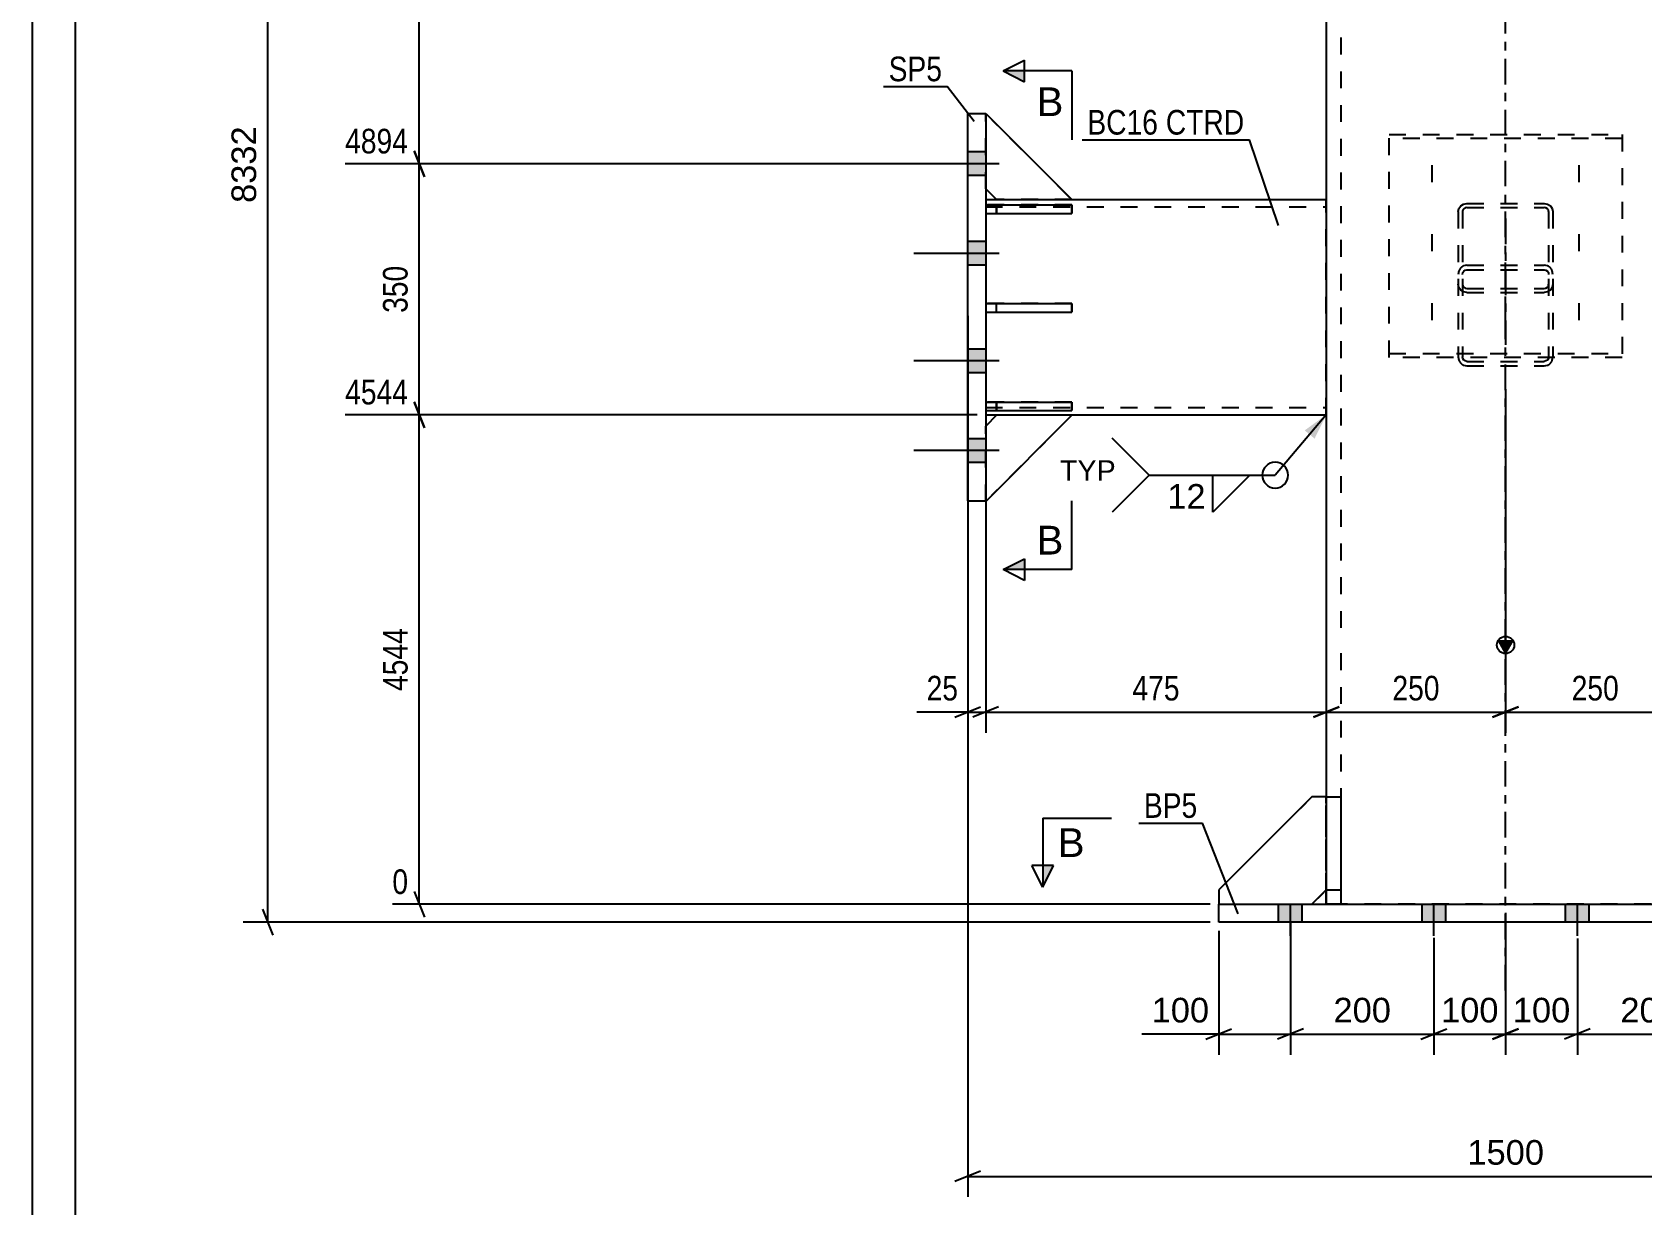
# Model space of a CAD drawing. Header units: millimetres. Extents: x -171 to 423, y -185 to 235.
# Drawn here: x -171.1 to 15.9, y -34.9 to 101.4 of the extents above; entities that cross this region are included whole.
import ezdxf

# ---------------------------------------------------------------- set-up
doc = ezdxf.new("R2010")
doc.units = ezdxf.units.MM
doc.linetypes.add('DXK_LINE_DOT2', pattern=[3.9198, 1.9599, -1.9599])
doc.linetypes.add('DXK_LINE_DOT3', pattern=[5.9187, 2.979, -0.9799, 0.9799, -0.9799])
doc.styles.add('Arial', font='ARIAL.TTF', dxfattribs={"height": 0.2})
doc.styles.add('Arial Narrow', font='ARIALN.TTF', dxfattribs={"height": 0.2})

# ---------------------------------------------------------------- blocks, each defined once
blk = doc.blocks.new('Unknown-284928297-1134')
at = {"color": 5, "linetype": 'Continuous'}
for p, q in [((-171.13, 235.18), (-171.13, -184.82)), ((-166.13, 230.18), (-166.13, -179.82))]:
    blk.add_line(p, q, dxfattribs=at)
blk = doc.blocks.new('Part-284928297-2967 - 2965')
at = {"color": 2, "linetype": 'Continuous'}
for p, q in [((-20.75, 12.5), (-20.75, 0)), ((-20.75, 12.5), (-19.08, 12.5)), ((-19.08, 12.5), (-19.08, 0)), ((-20.75, 1.67), (-19.08, 1.67)), ((-20.75, 0), (-19.08, 0))]:
    blk.add_line(p, q, dxfattribs=at)
blk = doc.blocks.new('Part-284928297-3033 - 2965')
at = {"color": 2, "linetype": 'Continuous'}
for p, q in [((-62.42, 46.89), (-62.42, 91.89)), ((-62.42, 91.89), (-60.33, 91.89)), ((-60.33, 91.89), (-60.33, 81.29)), ((-60.33, 80.29), (-60.33, 69.83)), ((-60.33, 68.83), (-60.33, 58.37)), ((-60.33, 57.37), (-60.33, 46.89)), ((-62.42, 46.89), (-60.33, 46.89))]:
    blk.add_line(p, q, dxfattribs=at)
at = {"color": 7, "linetype": 'DXK_LINE_DOT2'}
for p, q in [((-60.33, 81.29), (-60.33, 80.29)), ((-60.33, 69.83), (-60.33, 68.83)), ((-60.33, 58.37), (-60.33, 57.37))]:
    blk.add_line(p, q, dxfattribs=at)
blk = doc.blocks.new('Part-284928297-2969 - 2965')
at = {"color": 2, "linetype": 'Continuous'}
for p, q in [((-22.42, 12.5), (-33.25, 1.67)), ((-20.75, 12.5), (-22.42, 12.5)), ((-33.25, 1.67), (-33.25, 0)), ((-22.42, 0), (-20.75, 1.67))]:
    blk.add_line(p, q, dxfattribs=at)
at = {"color": 7, "linetype": 'DXK_LINE_DOT2'}
for p, q in [((-20.75, 12.5), (-20.75, 1.67)), ((-33.25, 0), (-22.42, 0))]:
    blk.add_line(p, q, dxfattribs=at)
blk = doc.blocks.new('Part-284928297-2974 - 2965')
at = {"color": 2, "linetype": 'Continuous'}
for p, q in [((-33.25, -2.08), (-33.25, 0)), ((-33.25, 0), (33.42, 0)), ((33.42, 0), (33.42, -2.08)), ((33.42, -2.08), (-33.25, -2.08))]:
    blk.add_line(p, q, dxfattribs=at)
blk = doc.blocks.new('Part-284928297-2979 - 2965')
at = {"linetype": 'Continuous'}
blk.add_hatch(color=2, dxfattribs=at).paths.add_polyline_path([(0.08, 29.23), (-0.72, 30.63), (0.88, 30.63)])
at = {"color": 7, "linetype": 'DXK_LINE_DOT3'}
for p, q in [((0.08, 109.56), (0.08, 167.47)), ((0.08, 30.17), (0.08, 108.56)), ((0.08, -10), (0.08, 29.17))]:
    blk.add_line(p, q, dxfattribs=at)
at = {"color": 2, "linetype": 'Continuous'}
for p, q in [((-20.75, 157.47), (-20.75, 109.56)), ((-20.75, 157.47), (-20.33, 157.47)), ((19.1, 157.47), (-18.94, 157.47)), ((20.92, 157.47), (20.5, 157.47)), ((20.92, 157.47), (20.92, 109.56)), ((-20.75, 108.56), (-20.75, 30.17)), ((20.92, 108.56), (20.92, 30.17)), ((0.08, 29.23), (-0.72, 30.63)), ((-0.72, 30.63), (0.88, 30.63)), ((0.88, 30.63), (0.08, 29.23)), ((-20.75, 29.17), (-20.75, 12.5)), ((20.92, 29.17), (20.92, 12.5))]:
    blk.add_line(p, q, dxfattribs=at)
at = {"color": 7, "linetype": 'DXK_LINE_DOT2'}
for p, q in [((-18.96, 157.47), (-20.33, 157.47)), ((-18.94, 157.47), (-19.77, 157.47)), ((-19.08, 157.47), (-19.08, 109.56)), ((-18.96, 157.47), (-18.94, 157.47)), ((20.5, 157.47), (18.76, 157.47)), ((19.25, 157.47), (19.25, 109.56)), ((-19.08, 108.56), (-19.08, 30.17)), ((19.25, 108.56), (19.25, 30.17)), ((-19.08, 29.17), (-19.08, 0)), ((19.25, 29.17), (19.25, 0)), ((-20.75, 12.5), (-20.75, 0)), ((20.92, 12.5), (20.92, 0)), ((20.92, 0), (-20.75, 0))]:
    blk.add_line(p, q, dxfattribs=at)
at = {"color": 2, "linetype": 'Continuous'}
blk.add_circle((0.08, 30.13), 1, dxfattribs=at)
blk = doc.blocks.new('Bolt-284928297-2982 - 2965')
at = {"linetype": 'Continuous'}
for points in [[(-62.42, 87.43), (-62.42, 84.68), (-60.33, 84.68), (-60.33, 87.43)], [(-62.42, 87.43), (-62.42, 84.68), (-60.33, 84.68), (-60.33, 87.43)], [(-62.42, 87.43), (-62.42, 84.68), (-60.33, 84.68), (-60.33, 87.43)], [(-62.42, 77.01), (-62.42, 74.26), (-60.33, 74.26), (-60.33, 77.01)], [(-62.42, 77.01), (-62.42, 74.26), (-60.33, 74.26), (-60.33, 77.01)], [(-62.42, 64.51), (-62.42, 61.76), (-60.33, 61.76), (-60.33, 64.51)], [(-62.42, 64.51), (-62.42, 61.76), (-60.33, 61.76), (-60.33, 64.51)], [(-62.42, 54.1), (-62.42, 51.35), (-60.33, 51.35), (-60.33, 54.1)], [(-62.42, 54.1), (-62.42, 51.35), (-60.33, 51.35), (-60.33, 54.1)], [(-62.42, 54.1), (-62.42, 51.35), (-60.33, 51.35), (-60.33, 54.1)]]:
    blk.add_hatch(color=1, dxfattribs=at).paths.add_polyline_path(points)
at = {"color": 1, "linetype": 'Continuous'}
for p, q in [((-58.75, 86.06), (-68.67, 86.06)), ((-58.75, 86.06), (-68.67, 86.06)), ((-58.75, 86.06), (-68.67, 86.06)), ((-60.33, 87.43), (-62.42, 87.43)), ((-60.33, 87.43), (-62.42, 87.43)), ((-60.33, 87.43), (-62.42, 87.43)), ((-60.33, 84.68), (-62.42, 84.68)), ((-60.33, 84.68), (-62.42, 84.68)), ((-60.33, 84.68), (-62.42, 84.68)), ((-60.33, 77.01), (-62.42, 77.01)), ((-60.33, 77.01), (-62.42, 77.01)), ((-58.75, 75.64), (-68.67, 75.64)), ((-58.75, 75.64), (-68.67, 75.64)), ((-60.33, 74.26), (-62.42, 74.26)), ((-60.33, 74.26), (-62.42, 74.26)), ((-60.33, 64.51), (-62.42, 64.51)), ((-60.33, 64.51), (-62.42, 64.51)), ((-58.75, 63.14), (-68.67, 63.14)), ((-58.75, 63.14), (-68.67, 63.14)), ((-60.33, 61.76), (-62.42, 61.76)), ((-60.33, 61.76), (-62.42, 61.76)), ((-58.75, 52.72), (-68.67, 52.72)), ((-58.75, 52.72), (-68.67, 52.72)), ((-58.75, 52.72), (-68.67, 52.72)), ((-60.33, 54.1), (-62.42, 54.1)), ((-60.33, 54.1), (-62.42, 54.1)), ((-60.33, 54.1), (-62.42, 54.1)), ((-60.33, 51.35), (-62.42, 51.35)), ((-60.33, 51.35), (-62.42, 51.35)), ((-60.33, 51.35), (-62.42, 51.35))]:
    blk.add_line(p, q, dxfattribs=at)
blk = doc.blocks.new('Bolt-284928297-2985 - 2965')
at = {"color": 1, "linetype": 'DXK_LINE_DOT2'}
for p, q in [((-8.46, 83.94), (-8.46, 86.3)), ((0.08, 83.94), (0.08, 86.3)), ((8.63, 83.94), (8.63, 86.3)), ((-8.46, 75.91), (-8.46, 78.28)), ((8.63, 75.91), (8.63, 78.28)), ((-8.46, 67.89), (-8.46, 70.25)), ((0.08, 67.89), (0.08, 70.25)), ((8.63, 67.89), (8.63, 70.25))]:
    blk.add_line(p, q, dxfattribs=at)
blk = doc.blocks.new('Bolt-284928297-2986 - 2965')
at = {"linetype": 'Continuous'}
for points in [[(-23.54, 0), (-26.29, 0), (-26.29, -2.08), (-23.54, -2.08)], [(-23.54, 0), (-26.29, 0), (-26.29, -2.08), (-23.54, -2.08)], [(-23.54, 0), (-26.29, 0), (-26.29, -2.08), (-23.54, -2.08)], [(-23.54, 0), (-26.29, 0), (-26.29, -2.08), (-23.54, -2.08)], [(-6.87, 0), (-9.62, 0), (-9.62, -2.08), (-6.87, -2.08)], [(-6.87, 0), (-9.62, 0), (-9.62, -2.08), (-6.87, -2.08)], [(9.79, 0), (7.04, 0), (7.04, -2.08), (9.79, -2.08)], [(9.79, 0), (7.04, 0), (7.04, -2.08), (9.79, -2.08)], [(26.46, 0), (23.71, 0), (23.71, -2.08), (26.46, -2.08)], [(26.46, 0), (23.71, 0), (23.71, -2.08), (26.46, -2.08)], [(26.46, 0), (23.71, 0), (23.71, -2.08), (26.46, -2.08)], [(26.46, 0), (23.71, 0), (23.71, -2.08), (26.46, -2.08)]]:
    blk.add_hatch(color=1, dxfattribs=at).paths.add_polyline_path(points)
at = {"color": 1, "linetype": 'Continuous'}
for p, q in [((-26.29, -2.08), (-26.29, 0)), ((-26.29, -2.08), (-26.29, 0)), ((-26.29, -2.08), (-26.29, 0)), ((-26.29, -2.08), (-26.29, 0)), ((-24.92, -3.67), (-24.92, 0)), ((-24.92, -3.67), (-24.92, 0)), ((-24.92, -3.67), (-24.92, 0)), ((-24.92, -3.67), (-24.92, 0)), ((-23.54, -2.08), (-23.54, 0)), ((-23.54, -2.08), (-23.54, 0)), ((-23.54, -2.08), (-23.54, 0)), ((-23.54, -2.08), (-23.54, 0)), ((-9.62, -2.08), (-9.62, 0)), ((-9.62, -2.08), (-9.62, 0)), ((-8.25, -3.67), (-8.25, 0)), ((-8.25, -3.67), (-8.25, 0)), ((-6.87, -2.08), (-6.87, 0)), ((-6.87, -2.08), (-6.87, 0)), ((7.04, -2.08), (7.04, 0)), ((7.04, -2.08), (7.04, 0)), ((8.42, -3.67), (8.42, 0)), ((8.42, -3.67), (8.42, 0)), ((9.79, -2.08), (9.79, 0)), ((9.79, -2.08), (9.79, 0)), ((23.71, -2.08), (23.71, 0)), ((23.71, -2.08), (23.71, 0)), ((23.71, -2.08), (23.71, 0)), ((23.71, -2.08), (23.71, 0)), ((25.08, -3.67), (25.08, 0)), ((25.08, -3.67), (25.08, 0)), ((25.08, -3.67), (25.08, 0)), ((25.08, -3.67), (25.08, 0)), ((26.46, -2.08), (26.46, 0)), ((26.46, -2.08), (26.46, 0)), ((26.46, -2.08), (26.46, 0)), ((26.46, -2.08), (26.46, 0))]:
    blk.add_line(p, q, dxfattribs=at)
blk = doc.blocks.new('Part-284928297-2998 - 2965')
at = {"color": 7, "linetype": 'DXK_LINE_DOT2'}
for p, q in [((-22.42, 12.5), (-33.25, 1.67)), ((-20.75, 12.5), (-22.42, 12.5)), ((-20.75, 1.67), (-20.75, 12.5)), ((-33.25, 1.67), (-33.25, 0)), ((-22.42, 0), (-20.75, 1.67)), ((-33.25, 0), (-22.42, 0))]:
    blk.add_line(p, q, dxfattribs=at)
blk = doc.blocks.new('Part-284928297-2999 - 2965')
at = {"color": 7, "linetype": 'DXK_LINE_DOT2'}
for p, q in [((-20.75, 0), (-20.75, 12.5)), ((-20.75, 12.5), (-19.08, 12.5)), ((-19.08, 12.5), (-19.08, 0)), ((-20.75, 1.67), (-19.08, 1.67)), ((-19.08, 0), (-20.75, 0))]:
    blk.add_line(p, q, dxfattribs=at)
blk = doc.blocks.new('Part-284928297-3006 - 2965')
at = {"color": 7, "linetype": 'DXK_LINE_DOT2'}
for p, q in [((-13.46, 63.56), (-13.46, 89.46)), ((-13.46, 89.46), (13.63, 89.46)), ((13.63, 89.01), (-13.46, 89.01)), ((13.63, 89.46), (13.63, 63.56)), ((-13.46, 64.01), (13.63, 64.01)), ((13.63, 63.56), (-13.46, 63.56))]:
    blk.add_line(p, q, dxfattribs=at)
blk = doc.blocks.new('Part-284928297-3008 - 2965')
at = {"color": 7, "linetype": 'DXK_LINE_DOT2'}
for p, q in [((-5.42, 80.51), (-5.34, 80.87)), ((-5.42, 80.51), (-5.42, 63.63)), ((-5.34, 80.87), (-5.12, 81.18)), ((-5.12, 81.18), (-4.8, 81.38)), ((-4.88, 80.69), (-4.92, 80.51)), ((-4.92, 80.51), (-4.92, 63.63)), ((-4.77, 80.84), (-4.88, 80.69)), ((-4.8, 81.38), (-4.42, 81.45)), ((-4.61, 80.95), (-4.77, 80.84)), ((-4.42, 80.98), (-4.61, 80.95)), ((-4.42, 81.45), (4.58, 81.45)), ((-4.42, 80.98), (4.58, 80.98)), ((4.58, 81.45), (4.97, 81.38)), ((4.77, 80.95), (4.58, 80.98)), ((4.94, 80.84), (4.77, 80.95)), ((5.05, 80.69), (4.94, 80.84)), ((4.97, 81.38), (5.29, 81.18)), ((5.08, 80.51), (5.05, 80.69)), ((5.08, 80.51), (5.08, 63.63)), ((5.29, 81.18), (5.51, 80.87)), ((5.51, 80.87), (5.58, 80.51)), ((5.58, 80.51), (5.58, 63.63)), ((-5.34, 73.61), (-5.42, 73.21)), ((-4.92, 73.21), (-4.88, 73.41)), ((-4.88, 73.41), (-4.77, 73.58)), ((-4.42, 74.27), (-4.8, 74.19)), ((-4.77, 73.58), (-4.61, 73.7)), ((-4.61, 73.7), (-4.42, 73.74)), ((-4.42, 74.27), (4.58, 74.27)), ((-4.42, 73.74), (4.58, 73.74)), ((4.97, 74.19), (4.58, 74.27)), ((4.58, 73.74), (4.77, 73.7)), ((4.77, 73.7), (4.94, 73.58)), ((4.94, 73.58), (5.05, 73.41)), ((5.05, 73.41), (5.08, 73.21)), ((5.58, 73.21), (5.51, 73.61)), ((-5.34, 71.69), (-5.42, 72.05)), ((-5.12, 71.39), (-5.34, 71.69)), ((-4.8, 71.19), (-5.12, 71.39)), ((-4.92, 72.05), (-4.88, 71.87)), ((-4.88, 71.87), (-4.77, 71.72)), ((-4.42, 71.11), (-4.8, 71.19)), ((-4.77, 71.72), (-4.61, 71.62)), ((-4.61, 71.62), (-4.42, 71.58)), ((-4.42, 71.58), (4.58, 71.58)), ((-4.42, 71.11), (4.58, 71.11)), ((4.58, 71.58), (4.77, 71.62)), ((4.97, 71.19), (4.58, 71.11)), ((4.77, 71.62), (4.94, 71.72)), ((4.94, 71.72), (5.05, 71.87)), ((5.29, 71.39), (4.97, 71.19)), ((5.05, 71.87), (5.08, 72.05)), ((5.51, 71.69), (5.29, 71.39)), ((5.58, 72.05), (5.51, 71.69)), ((-5.42, 63.63), (-5.34, 63.22)), ((-4.88, 63.42), (-4.92, 63.63)), ((5.08, 63.63), (5.05, 63.42)), ((5.51, 63.22), (5.58, 63.63)), ((-4.77, 63.25), (-4.88, 63.42)), ((-4.8, 62.64), (-4.42, 62.56)), ((-4.61, 63.14), (-4.77, 63.25)), ((-4.42, 63.1), (-4.61, 63.14)), ((-4.42, 63.1), (4.58, 63.1)), ((-4.42, 62.56), (4.58, 62.56)), ((4.77, 63.14), (4.58, 63.1)), ((4.58, 62.56), (4.97, 62.64)), ((4.94, 63.25), (4.77, 63.14)), ((5.05, 63.42), (4.94, 63.25))]:
    blk.add_line(p, q, dxfattribs=at)
at = {"color": 7, "linetype": 'DXK_LINE_DOT3'}
blk.add_line((0.08, 79.7), (0.08, 65), dxfattribs=at)
at = {"color": 7, "linetype": 'DXK_LINE_DOT2'}
for centre, start, end in [((-4.37, 73.25), 114.32, 159.2417), ((4.54, 73.25), 20.7583, 65.68), ((-4.37, 63.59), 200.7583, 245.68), ((4.54, 63.59), 294.32, 339.2417)]:
    blk.add_arc(centre, 1.03, start, end, dxfattribs=at)
blk = doc.blocks.new('Part-284928297-3163 - 2965')
at = {"color": 2, "linetype": 'Continuous'}
for p, q in [((-60.33, 69.83), (-50.33, 69.83)), ((-60.33, 69.83), (-60.33, 68.83)), ((-50.33, 69.83), (-50.33, 68.83)), ((-60.33, 68.83), (-50.33, 68.83))]:
    blk.add_line(p, q, dxfattribs=at)
at = {"color": 7, "linetype": 'DXK_LINE_DOT2'}
blk.add_line((-59.08, 68.83), (-59.08, 69.83), dxfattribs=at)
blk = doc.blocks.new('Part-284928297-3107 - 2965')
at = {"color": 2, "linetype": 'Continuous'}
for p, q in [((-60.33, 81.89), (-59.08, 81.89)), ((-50.33, 81.89), (-20.75, 81.89)), ((-60.33, 56.89), (-20.75, 56.89))]:
    blk.add_line(p, q, dxfattribs=at)
at = {"color": 7, "linetype": 'DXK_LINE_DOT2'}
for p, q in [((-60.33, 81.89), (-60.33, 56.89)), ((-60.33, 81.06), (-20.75, 81.06)), ((-59.08, 81.89), (-50.33, 81.89)), ((-20.75, 56.89), (-20.75, 81.89)), ((-60.33, 57.72), (-20.75, 57.72))]:
    blk.add_line(p, q, dxfattribs=at)
blk = doc.blocks.new('Part-284928297-3159 - 2965')
at = {"color": 7, "linetype": 'DXK_LINE_DOT2'}
for p, q in [((-59.08, 56.83), (-60.33, 55.58)), ((-60.33, 46.83), (-50.33, 56.83)), ((-50.33, 56.83), (-59.08, 56.83)), ((-60.33, 55.58), (-60.33, 46.83))]:
    blk.add_line(p, q, dxfattribs=at)
blk = doc.blocks.new('Part-284928297-3160 - 2965')
at = {"color": 2, "linetype": 'Continuous'}
for p, q in [((-59.08, 56.83), (-60.33, 55.58)), ((-60.33, 46.83), (-50.33, 56.83)), ((-50.33, 56.83), (-59.08, 56.83)), ((-60.33, 46.89), (-60.33, 46.83))]:
    blk.add_line(p, q, dxfattribs=at)
at = {"color": 7, "linetype": 'DXK_LINE_DOT2'}
blk.add_line((-60.33, 46.83), (-60.33, 55.58), dxfattribs=at)
blk = doc.blocks.new('Part-284928297-3161 - 2965')
at = {"color": 7, "linetype": 'DXK_LINE_DOT2'}
for p, q in [((-60.33, 83.14), (-60.33, 91.89)), ((-60.33, 91.89), (-50.33, 81.89)), ((-59.08, 81.89), (-60.33, 83.14)), ((-50.33, 81.89), (-59.08, 81.89))]:
    blk.add_line(p, q, dxfattribs=at)
blk = doc.blocks.new('Part-284928297-3162 - 2965')
at = {"color": 2, "linetype": 'Continuous'}
for p, q in [((-60.33, 91.89), (-50.33, 81.89)), ((-60.33, 83.14), (-59.08, 81.89)), ((-59.08, 81.89), (-50.33, 81.89))]:
    blk.add_line(p, q, dxfattribs=at)
at = {"color": 7, "linetype": 'DXK_LINE_DOT2'}
blk.add_line((-60.33, 91.89), (-60.33, 83.14), dxfattribs=at)
blk = doc.blocks.new('Part-284928297-3164 - 2965')
at = {"color": 2, "linetype": 'Continuous'}
for p, q in [((-60.33, 81.29), (-50.33, 81.29)), ((-60.33, 81.29), (-60.33, 80.29)), ((-50.33, 81.29), (-50.33, 80.29)), ((-60.33, 80.29), (-50.33, 80.29))]:
    blk.add_line(p, q, dxfattribs=at)
at = {"color": 7, "linetype": 'DXK_LINE_DOT2'}
blk.add_line((-59.08, 80.29), (-59.08, 81.29), dxfattribs=at)
blk = doc.blocks.new('Part-284928297-3165 - 2965')
at = {"color": 2, "linetype": 'Continuous'}
for p, q in [((-60.33, 58.37), (-50.33, 58.37)), ((-60.33, 58.37), (-60.33, 57.37)), ((-50.33, 58.37), (-50.33, 57.37)), ((-60.33, 57.37), (-50.33, 57.37))]:
    blk.add_line(p, q, dxfattribs=at)
at = {"color": 7, "linetype": 'DXK_LINE_DOT2'}
blk.add_line((-59.08, 57.37), (-59.08, 58.37), dxfattribs=at)
blk = doc.blocks.new('Part-284928297-3166 - 2965')
at = {"color": 7, "linetype": 'DXK_LINE_DOT2'}
for p, q in [((-50.33, 69.83), (-60.33, 69.83)), ((-60.33, 69.83), (-60.33, 68.83)), ((-59.08, 68.83), (-59.08, 69.83)), ((-50.33, 68.83), (-50.33, 69.83)), ((-60.33, 68.83), (-50.33, 68.83))]:
    blk.add_line(p, q, dxfattribs=at)
blk = doc.blocks.new('Part-284928297-3167 - 2965')
at = {"color": 7, "linetype": 'DXK_LINE_DOT2'}
for p, q in [((-50.33, 81.29), (-60.33, 81.29)), ((-60.33, 81.29), (-60.33, 80.29)), ((-59.08, 81.29), (-59.08, 80.29)), ((-50.33, 80.29), (-50.33, 81.29)), ((-60.33, 80.29), (-50.33, 80.29))]:
    blk.add_line(p, q, dxfattribs=at)
blk = doc.blocks.new('Part-284928297-3168 - 2965')
at = {"color": 7, "linetype": 'DXK_LINE_DOT2'}
for p, q in [((-50.33, 58.37), (-60.33, 58.37)), ((-60.33, 58.37), (-60.33, 57.37)), ((-59.08, 58.37), (-59.08, 57.37)), ((-50.33, 57.37), (-50.33, 58.37)), ((-60.33, 57.37), (-50.33, 57.37))]:
    blk.add_line(p, q, dxfattribs=at)
blk = doc.blocks.new('StraightDimension-284928297-3511 - 2965')
at = {"color": 7, "linetype": 'Continuous'}
for p, q in [((-125.56, 124.72), (-126.76, 127.72)), ((-113.5, 126.22), (-134.77, 126.22)), ((-126.16, 86.06), (-126.16, 126.22)), ((-67.58, 86.06), (-134.77, 86.06)), ((-126.76, 87.56), (-125.56, 84.56))]:
    blk.add_line(p, q, dxfattribs=at)
at = {"color": 0, "linetype": 'Continuous'}
blk.add_wipeout([(-126.86, 126.82), (-126.86, 131.02), (-135.37, 131.02), (-135.37, 126.82)], dxfattribs=at)
at = {"color": 0}
blk.add_wipeout([(-126.91, 110.4), (-131.11, 110.4), (-131.11, 101.88), (-126.91, 101.88)], dxfattribs=at)
at = {"color": 3, "linetype": 'Continuous', "style": 'Arial Narrow'}
blk.add_text('7734', height=2.863, dxfattribs=at).set_placement((-134.77, 127.42))
at = {"color": 3, "style": 'Arial Narrow'}
blk.add_text('2840', height=2.863, rotation=90.0002, dxfattribs=at).set_placement((-127.51, 102.48))
blk = doc.blocks.new('StraightDimension-284928297-3207 - 2965')
at = {"color": 7, "linetype": 'Continuous'}
for p, q in [((-60.33, 68.39), (-60.33, 19.94)), ((-20.75, 55.89), (-20.75, 19.94)), ((-58.83, 22.94), (-61.83, 21.74)), ((-22.25, 21.74), (-19.25, 22.94)), ((-60.33, 22.34), (-20.75, 22.34))]:
    blk.add_line(p, q, dxfattribs=at)
at = {"color": 0}
blk.add_wipeout([(-37.2, 23.09), (-37.2, 27.29), (-43.88, 27.29), (-43.88, 23.09)], dxfattribs=at)
at = {"color": 3, "style": 'Arial Narrow'}
blk.add_text('475', height=2.863, dxfattribs=at).set_placement((-43.28, 23.69))
blk = doc.blocks.new('StraightDimension-284928297-3220 - 2965')
at = {"color": 7, "linetype": 'Continuous'}
for p, q in [((-62.42, 68.39), (-62.42, 19.94)), ((-60.33, 68.39), (-60.33, 19.94)), ((-63.92, 21.74), (-60.92, 22.94)), ((-58.83, 22.94), (-61.83, 21.74)), ((-62.42, 22.34), (-60.33, 22.34))]:
    blk.add_line(p, q, dxfattribs=at)
at = {"color": 0}
blk.add_wipeout([(-62.94, 23.09), (-62.94, 27.29), (-67.8, 27.29), (-67.8, 23.09)], dxfattribs=at)
at = {"color": 7, "linetype": 'Continuous'}
blk.add_line((-62.42, 22.34), (-68.32, 22.34), dxfattribs=at)
blk.add_line((-62.42, 22.34), (-68.32, 22.34), dxfattribs=at)
at = {"color": 3, "style": 'Arial Narrow'}
blk.add_text('25', height=2.863, dxfattribs=at).set_placement((-67.2, 23.69))
blk = doc.blocks.new('StraightDimension-284928297-3231 - 2965')
at = {"color": 7, "linetype": 'Continuous'}
for p, q in [((0.08, 59.86), (0.08, 19.94)), ((-20.75, 55.89), (-20.75, 19.94)), ((-19.25, 22.94), (-22.25, 21.74)), ((-1.42, 21.74), (1.58, 22.94)), ((-20.75, 22.34), (0.08, 22.34))]:
    blk.add_line(p, q, dxfattribs=at)
at = {"color": 0}
blk.add_wipeout([(-6.99, 23.09), (-6.99, 27.29), (-13.67, 27.29), (-13.67, 23.09)], dxfattribs=at)
at = {"color": 3, "style": 'Arial Narrow'}
blk.add_text('250', height=2.863, dxfattribs=at).set_placement((-13.07, 23.69))
blk = doc.blocks.new('StraightDimension-284928297-3241 - 2965')
at = {"color": 7, "linetype": 'Continuous'}
for p, q in [((0.08, 59.86), (0.08, 19.94)), ((20.92, 55.89), (20.92, 19.94)), ((1.58, 22.94), (-1.42, 21.74)), ((19.42, 21.74), (22.42, 22.94)), ((0.08, 22.34), (20.92, 22.34))]:
    blk.add_line(p, q, dxfattribs=at)
at = {"color": 0}
blk.add_wipeout([(13.84, 23.09), (13.84, 27.29), (7.16, 27.29), (7.16, 23.09)], dxfattribs=at)
at = {"color": 3, "style": 'Arial Narrow'}
blk.add_text('250', height=2.863, dxfattribs=at).set_placement((7.76, 23.69))
blk = doc.blocks.new('StraightDimension-284928297-3327 - 2965')
at = {"color": 7, "linetype": 'Continuous'}
for p, q in [((-62.42, 45.89), (-62.42, -34.01)), ((62.58, 45.89), (62.58, -34.01)), ((-60.92, -31.01), (-63.92, -32.21)), ((-62.42, -31.61), (62.58, -31.61)), ((61.08, -32.21), (64.08, -31.01))]:
    blk.add_line(p, q, dxfattribs=at)
at = {"color": 0}
blk.add_wipeout([(5.13, -30.86), (5.13, -26.66), (-4.96, -26.66), (-4.96, -30.86)], dxfattribs=at)
at = {"color": 3, "style": 'Arial'}
blk.add_text('1500', height=2.865, dxfattribs=at).set_placement((-4.36, -30.26))
blk = doc.blocks.new('StraightDimension-284928297-3436 - 2965')
at = {"color": 7, "linetype": 'Continuous'}
for p, q in [((-8.27, 174), (-146.61, 174)), ((-143.16, 172.5), (-144.36, 175.5)), ((-143.76, -2.08), (-143.76, 174)), ((-144.36, -0.58), (-143.16, -3.58)), ((-34.25, -2.08), (-146.61, -2.08))]:
    blk.add_line(p, q, dxfattribs=at)
at = {"color": 0}
blk.add_wipeout([(-144.51, 91.01), (-148.71, 91.01), (-148.71, 80.91), (-144.51, 80.91)], dxfattribs=at)
at = {"color": 3, "style": 'Arial'}
blk.add_text('8332', height=2.865, rotation=90.0002, dxfattribs=at).set_placement((-145.11, 81.51))
blk = doc.blocks.new('StraightDimension-284928297-3520 - 2965')
at = {"color": 7, "linetype": 'Continuous'}
for p, q in [((-67.58, 86.06), (-134.77, 86.06)), ((-125.56, 84.56), (-126.76, 87.56)), ((-126.16, 56.89), (-126.16, 86.06)), ((-126.76, 58.39), (-125.56, 55.39)), ((-61.33, 56.89), (-134.77, 56.89))]:
    blk.add_line(p, q, dxfattribs=at)
at = {"color": 0, "linetype": 'Continuous'}
blk.add_wipeout([(-126.86, 86.66), (-126.86, 90.86), (-135.37, 90.86), (-135.37, 86.66)], dxfattribs=at)
at = {"color": 0}
blk.add_wipeout([(-126.91, 74.82), (-131.11, 74.82), (-131.11, 68.13), (-126.91, 68.13)], dxfattribs=at)
at = {"color": 3, "linetype": 'Continuous', "style": 'Arial Narrow'}
blk.add_text('4894', height=2.863, dxfattribs=at).set_placement((-134.77, 87.26))
at = {"color": 3, "style": 'Arial Narrow'}
blk.add_text('350', height=2.863, rotation=90.0002, dxfattribs=at).set_placement((-127.51, 68.73))
blk = doc.blocks.new('StraightDimension-284928297-3527 - 2965')
at = {"color": 7, "linetype": 'Continuous'}
for p, q in [((-125.56, 55.39), (-126.76, 58.39)), ((-61.33, 56.89), (-134.77, 56.89)), ((-126.16, 0), (-126.16, 56.89)), ((-126.76, 1.5), (-125.56, -1.5)), ((-34.25, 0), (-129.28, 0))]:
    blk.add_line(p, q, dxfattribs=at)
at = {"color": 0, "linetype": 'Continuous'}
for points in [[(-126.86, 57.49), (-126.86, 61.69), (-135.37, 61.69), (-135.37, 57.49)], [(-126.86, 0.6), (-126.86, 4.8), (-129.88, 4.8), (-129.88, 0.6)]]:
    blk.add_wipeout(points, dxfattribs=at)
at = {"color": 0}
blk.add_wipeout([(-126.91, 32.7), (-131.11, 32.7), (-131.11, 24.19), (-126.91, 24.19)], dxfattribs=at)
at = {"color": 3, "linetype": 'Continuous', "style": 'Arial Narrow'}
for s, height, p in [('4544', 2.863, (-134.77, 58.09)), ('0', 2.86, (-129.28, 1.2))]:
    blk.add_text(s, height=height, dxfattribs=at).set_placement(p)
at = {"color": 3, "style": 'Arial Narrow'}
blk.add_text('4544', height=2.863, rotation=90.0002, dxfattribs=at).set_placement((-127.51, 24.79))
blk = doc.blocks.new('StraightDimension-284928297-7254 - 2965')
at = {"color": 7, "linetype": 'Continuous'}
for p, q in [((8.42, -3.97), (8.42, -17.48)), ((25.08, -3.97), (25.08, -17.48)), ((9.92, -14.48), (6.92, -15.68)), ((23.58, -15.68), (26.58, -14.48)), ((8.42, -15.08), (25.08, -15.08))]:
    blk.add_line(p, q, dxfattribs=at)
at = {"color": 0}
blk.add_wipeout([(20.69, -14.33), (20.69, -10.13), (12.82, -10.13), (12.82, -14.33)], dxfattribs=at)
at = {"color": 3, "style": 'Arial'}
blk.add_text('200', height=2.865, dxfattribs=at).set_placement((13.42, -13.73))
blk = doc.blocks.new('StraightDimension-284928297-7255 - 2965')
at = {"color": 7, "linetype": 'Continuous'}
for p, q in [((0.08, -1), (0.08, -17.48)), ((8.42, -3.97), (8.42, -17.48)), ((-1.42, -15.68), (1.58, -14.48)), ((9.92, -14.48), (6.92, -15.68)), ((0.08, -15.08), (8.42, -15.08))]:
    blk.add_line(p, q, dxfattribs=at)
at = {"color": 0}
blk.add_wipeout([(8.19, -14.33), (8.19, -10.13), (0.32, -10.13), (0.32, -14.33)], dxfattribs=at)
at = {"color": 3, "style": 'Arial'}
blk.add_text('100', height=2.865, dxfattribs=at).set_placement((0.92, -13.73))
blk = doc.blocks.new('StraightDimension-284928297-7256 - 2965')
at = {"color": 7, "linetype": 'Continuous'}
for p, q in [((0.08, -1), (0.08, -17.48)), ((-8.25, -3.88), (-8.25, -17.48)), ((-9.75, -15.68), (-6.75, -14.48)), ((1.58, -14.48), (-1.42, -15.68)), ((-8.25, -15.08), (0.08, -15.08))]:
    blk.add_line(p, q, dxfattribs=at)
at = {"color": 0}
blk.add_wipeout([(-0.15, -14.33), (-0.15, -10.13), (-8.02, -10.13), (-8.02, -14.33)], dxfattribs=at)
at = {"color": 3, "style": 'Arial'}
blk.add_text('100', height=2.865, dxfattribs=at).set_placement((-7.42, -13.73))
blk = doc.blocks.new('StraightDimension-284928297-7257 - 2965')
at = {"color": 7, "linetype": 'Continuous'}
for p, q in [((-24.92, -2.04), (-24.92, -17.48)), ((-8.25, -3.88), (-8.25, -17.48)), ((-23.42, -14.48), (-26.42, -15.68)), ((-9.75, -15.68), (-6.75, -14.48)), ((-24.92, -15.08), (-8.25, -15.08))]:
    blk.add_line(p, q, dxfattribs=at)
at = {"color": 0}
blk.add_wipeout([(-12.65, -14.33), (-12.65, -10.13), (-20.52, -10.13), (-20.52, -14.33)], dxfattribs=at)
at = {"color": 3, "style": 'Arial'}
blk.add_text('200', height=2.865, dxfattribs=at).set_placement((-19.92, -13.73))
blk = doc.blocks.new('StraightDimension-284928297-7258 - 2965')
at = {"color": 7, "linetype": 'Continuous'}
for p, q in [((-33.25, -3.08), (-33.25, -17.48)), ((-24.92, -2.04), (-24.92, -17.48)), ((-34.75, -15.68), (-31.75, -14.48)), ((-23.42, -14.48), (-26.42, -15.68)), ((-33.25, -15.08), (-24.92, -15.08))]:
    blk.add_line(p, q, dxfattribs=at)
at = {"color": 0}
blk.add_wipeout([(-33.77, -14.33), (-33.77, -10.13), (-41.65, -10.13), (-41.65, -14.33)], dxfattribs=at)
at = {"color": 7, "linetype": 'Continuous'}
blk.add_line((-33.25, -15.08), (-42.17, -15.08), dxfattribs=at)
blk.add_line((-33.25, -15.08), (-42.17, -15.08), dxfattribs=at)
at = {"color": 3, "style": 'Arial'}
blk.add_text('100', height=2.865, dxfattribs=at).set_placement((-41.05, -13.73))
blk = doc.blocks.new('Mark-284928297-2970 - 2965')
at = {"color": 0}
blk.add_wipeout([(-35.74, 10.05), (-35.74, 13.05), (-41.95, 13.05), (-41.95, 10.05)], dxfattribs=at)
blk.add_wipeout([(-35.74, 10.05), (-35.74, 13.05), (-41.95, 13.05), (-41.95, 10.05)], dxfattribs=at)
at = {"color": 30, "linetype": 'Continuous'}
for p in [(-42.55, 9.45), (-31, -1.1)]:
    blk.add_line(p, (-35.14, 9.45), dxfattribs=at)
at = {"color": 3, "style": 'Arial Narrow'}
blk.add_text('BP5', height=2.863, dxfattribs=at).set_placement((-41.95, 10.05))
blk = doc.blocks.new('Mark-284928297-3103 - 2965')
at = {"color": 0}
blk.add_wipeout([(-40.3, 89.45), (-40.3, 92.45), (-48.52, 92.45), (-48.52, 89.45)], dxfattribs=at)
blk.add_wipeout([(-40.3, 89.45), (-40.3, 92.45), (-48.52, 92.45), (-48.52, 89.45)], dxfattribs=at)
at = {"color": 3, "style": 'Arial Narrow'}
blk.add_text('BC16', height=2.863, dxfattribs=at).set_placement((-48.52, 89.45))
at = {"color": 0}
blk.add_wipeout([(-30.27, 89.45), (-30.27, 92.45), (-39.4, 92.45), (-39.4, 89.45)], dxfattribs=at)
blk.add_wipeout([(-30.27, 89.45), (-30.27, 92.45), (-39.4, 92.45), (-39.4, 89.45)], dxfattribs=at)
at = {"color": 30, "linetype": 'Continuous'}
for p in [(-49.12, 88.85), (-26.32, 78.87)]:
    blk.add_line(p, (-29.67, 88.85), dxfattribs=at)
at = {"color": 3, "style": 'Arial Narrow'}
blk.add_text('CTRD', height=2.863, dxfattribs=at).set_placement((-39.4, 89.45))
blk = doc.blocks.new('Mark-284928297-3029 - 2965')
at = {"color": 0}
blk.add_wipeout([(-65.4, 95.65), (-65.4, 98.65), (-71.61, 98.65), (-71.61, 95.65)], dxfattribs=at)
blk.add_wipeout([(-65.4, 95.65), (-65.4, 98.65), (-71.61, 98.65), (-71.61, 95.65)], dxfattribs=at)
at = {"color": 30, "linetype": 'Continuous'}
for p in [(-72.21, 95.05), (-61.67, 90.97)]:
    blk.add_line(p, (-64.8, 95.05), dxfattribs=at)
at = {"color": 3, "style": 'Arial Narrow'}
blk.add_text('SP5', height=2.863, dxfattribs=at).set_placement((-71.61, 95.65))
blk = doc.blocks.new('SectionMark-284928297-3539 - 2965')
at = {"linetype": 'Continuous'}
for points in [[(-53.71, 4.5), (-52.46, 4.5), (-53.71, 2)], [(41.01, 4.5), (42.26, 4.5), (42.26, 2)]]:
    blk.add_hatch(color=6, dxfattribs=at).paths.add_polyline_path(points)
at = {"color": 6, "linetype": 'Continuous'}
for p, q in [((-53.71, 10), (-45.71, 10)), ((-53.71, 10), (-53.71, 2)), ((42.26, 10), (34.26, 10)), ((42.26, 10), (42.26, 2)), ((-53.71, 2), (-54.96, 4.5)), ((-52.46, 4.5), (-54.96, 4.5)), ((-53.71, 2), (-52.46, 4.5)), ((41.01, 4.5), (43.51, 4.5)), ((42.26, 2), (41.01, 4.5)), ((43.51, 4.5), (42.26, 2))]:
    blk.add_line(p, q, dxfattribs=at)
at = {"color": 0, "linetype": 'Continuous'}
for points in [[(-48.85, 5.5), (-48.85, 9), (-51.96, 9), (-51.96, 5.5)], [(40.51, 5.5), (40.51, 9), (37.4, 9), (37.4, 5.5)]]:
    blk.add_wipeout(points, dxfattribs=at)
at = {"color": 3, "linetype": 'Continuous', "style": 'Arial'}
for p in [(-51.96, 5.5), (37.4, 5.5)]:
    blk.add_text('B', height=3.34, dxfattribs=at).set_placement(p)
blk = doc.blocks.new('SectionMark-284928297-3541 - 2965')
at = {"linetype": 'Continuous'}
for points in [[(-55.81, 96.85), (-55.81, 95.6), (-58.31, 96.85)], [(-55.81, 40.15), (-55.81, 38.9), (-58.31, 38.9)]]:
    blk.add_hatch(color=6, dxfattribs=at).paths.add_polyline_path(points)
at = {"color": 6, "linetype": 'Continuous'}
for p, q in [((-58.31, 96.85), (-55.81, 98.1)), ((-55.81, 95.6), (-55.81, 98.1)), ((-50.31, 96.85), (-58.31, 96.85)), ((-58.31, 96.85), (-55.81, 95.6)), ((-50.31, 96.85), (-50.31, 88.85)), ((-50.31, 38.9), (-50.31, 46.9)), ((-58.31, 38.9), (-55.81, 40.15)), ((-55.81, 40.15), (-55.81, 37.65)), ((-50.31, 38.9), (-58.31, 38.9)), ((-55.81, 37.65), (-58.31, 38.9))]:
    blk.add_line(p, q, dxfattribs=at)
at = {"color": 0, "linetype": 'Continuous'}
for points in [[(-51.31, 91.6), (-51.31, 95.1), (-54.42, 95.1), (-54.42, 91.6)], [(-51.31, 40.65), (-51.31, 44.15), (-54.42, 44.15), (-54.42, 40.65)]]:
    blk.add_wipeout(points, dxfattribs=at)
at = {"color": 3, "linetype": 'Continuous', "style": 'Arial'}
for p in [(-54.42, 91.6), (-54.42, 40.65)]:
    blk.add_text('B', height=3.34, dxfattribs=at).set_placement(p)
blk = doc.blocks.new('WeldMark-284928297-3582 - 2965')
at = {"linetype": 'Continuous'}
blk.add_hatch(color=30, dxfattribs=at).paths.add_polyline_path([(-23.26, 55.08), (-20.75, 56.89), (-22.11, 54.12)])
at = {"color": 30, "linetype": 'Continuous'}
blk.add_line((-20.75, 56.89), (-26.69, 49.87), dxfattribs=at)
at = {"color": 3, "linetype": 'Continuous'}
for q in [(-45.62, 54.16), (-45.62, 45.59)]:
    blk.add_line((-41.33, 49.87), q, dxfattribs=at)
for start, end in [(90, 270), (270, 90)]:
    blk.add_arc((-26.69, 49.87), 1.5, start, end, dxfattribs=at)
at = {"color": 0}
blk.add_wipeout([(-34.59, 45.77), (-34.59, 49.17), (-39.43, 49.17), (-39.43, 45.77)], dxfattribs=at)
at = {"color": 30, "linetype": 'Continuous'}
blk.add_line((-41.33, 49.87), (-26.69, 49.87), dxfattribs=at)
at = {"color": 3, "linetype": 'Continuous'}
for p, q in [((-33.93, 49.87), (-29.64, 49.87)), ((-29.64, 49.87), (-33.93, 45.59)), ((-33.93, 45.59), (-33.93, 49.87))]:
    blk.add_line(p, q, dxfattribs=at)
at = {"color": 3, "style": 'Arial'}
blk.add_text('12', height=2.865, dxfattribs=at).set_placement((-39.23, 45.97))
at = {"color": 0, "linetype": 'Continuous'}
blk.add_wipeout([(-45.23, 49.22), (-45.23, 51.72), (-51.71, 51.72), (-51.71, 49.22)], dxfattribs=at)
blk.add_wipeout([(-45.23, 49.22), (-45.23, 51.72), (-51.71, 51.72), (-51.71, 49.22)], dxfattribs=at)
at = {"color": 3, "linetype": 'Continuous', "style": 'Arial'}
blk.add_text('TYP', height=2.388, dxfattribs=at).set_placement((-51.71, 49.22))

msp = doc.modelspace()

# ---------------------------------------------------------------- block references
for name in ['Unknown-284928297-1134', 'Part-284928297-2979 - 2965', 'Part-284928297-3033 - 2965', 'Part-284928297-3161 - 2965', 'Part-284928297-3162 - 2965', 'Part-284928297-3006 - 2965', 'Bolt-284928297-2982 - 2965', 'Bolt-284928297-2985 - 2965', 'Part-284928297-3107 - 2965', 'Part-284928297-3164 - 2965', 'Part-284928297-3167 - 2965', 'Part-284928297-3008 - 2965', 'Part-284928297-3163 - 2965', 'Part-284928297-3166 - 2965', 'Part-284928297-3165 - 2965', 'Part-284928297-3168 - 2965', 'Part-284928297-3159 - 2965', 'Part-284928297-3160 - 2965', 'Part-284928297-2969 - 2965', 'Part-284928297-2998 - 2965', 'Part-284928297-2967 - 2965', 'Part-284928297-2999 - 2965', 'Part-284928297-2974 - 2965', 'Bolt-284928297-2986 - 2965']:
    msp.add_blockref(name, (0, 0))

# ---------------------------------------------------------------- next in the draw order: block references
for name in ['StraightDimension-284928297-3511 - 2965', 'StraightDimension-284928297-3207 - 2965']:
    msp.add_blockref(name, (0, 0))

# ---------------------------------------------------------------- next in the draw order: block references
for name in ['StraightDimension-284928297-3220 - 2965', 'StraightDimension-284928297-3231 - 2965']:
    msp.add_blockref(name, (0, 0))

# ---------------------------------------------------------------- next in the draw order: block references
msp.add_blockref('StraightDimension-284928297-3241 - 2965', (0, 0))

# ---------------------------------------------------------------- next in the draw order: block references
msp.add_blockref('StraightDimension-284928297-3327 - 2965', (0, 0))

# ---------------------------------------------------------------- next in the draw order: block references
for name in ['StraightDimension-284928297-3436 - 2965', 'StraightDimension-284928297-7254 - 2965']:
    msp.add_blockref(name, (0, 0))

# ---------------------------------------------------------------- next in the draw order: block references
for name in ['Mark-284928297-3103 - 2965', 'StraightDimension-284928297-3520 - 2965', 'StraightDimension-284928297-7255 - 2965']:
    msp.add_blockref(name, (0, 0))

# ---------------------------------------------------------------- next in the draw order: block references
for name in ['Mark-284928297-3029 - 2965', 'StraightDimension-284928297-3527 - 2965', 'StraightDimension-284928297-7256 - 2965']:
    msp.add_blockref(name, (0, 0))

# ---------------------------------------------------------------- next in the draw order: block references
for name in ['SectionMark-284928297-3541 - 2965', 'Mark-284928297-2970 - 2965', 'StraightDimension-284928297-7257 - 2965']:
    msp.add_blockref(name, (0, 0))

# ---------------------------------------------------------------- next in the draw order: block references
for name in ['WeldMark-284928297-3582 - 2965', 'SectionMark-284928297-3539 - 2965', 'StraightDimension-284928297-7258 - 2965']:
    msp.add_blockref(name, (0, 0))

doc.saveas('drawing.dxf')
